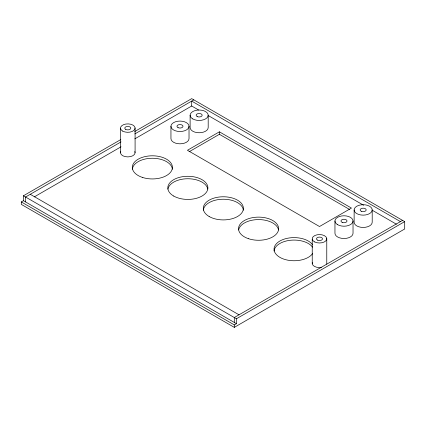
<?xml version="1.0" encoding="UTF-8"?>
<svg xmlns="http://www.w3.org/2000/svg" width="426" height="426" viewBox="0 0 426 426"><rect width="100%" height="100%" fill="white"/><g stroke="black" fill="none" stroke-linecap="round" stroke-linejoin="round"><path stroke-width="0.64" d="M23.43 195.784L236.43 318.76L236.43 323.675L23.43 200.705L23.43 195.784L120.819 139.558M134.648 131.57L191.7 98.635L404.7 221.611L404.7 228.986L234.3 327.365L21.3 204.389L21.3 201.935L23.43 200.705M121.037 141.89L25.56 197.014L25.56 201.935M134.824 133.929L193.83 99.865M34.288 196.892L121.037 146.81M134.824 138.849L191.7 106.01L198.601 109.999M219.39 131.836L187.44 150.282L319.5 226.525L351.45 208.08L219.39 131.836L219.39 134.296L349.73 209.544M189.149 151.752L219.39 134.296M402.57 220.38L234.3 317.53L234.3 322.445M236.43 318.76L404.7 221.611M21.3 201.935L234.3 324.905L236.43 323.675M400.44 221.611L191.7 101.095L191.7 106.01M208.378 115.638L363.639 205.279M372.265 210.258L396.414 224.204M30.267 194.293L239.007 314.809M372.202 209.927A9.037 5.218 0 0 1 358.644 214.443A9.037 5.218 0 0 1 358.644 205.407A9.037 5.218 0 0 1 372.202 209.927L372.202 222.223A9.037 5.218 0 0 1 363.165 227.441A9.037 5.218 0 0 1 354.128 222.223L354.128 209.927M353.032 220.993L353.032 233.288A9.037 5.218 0 0 1 343.995 238.507A9.037 5.218 0 0 1 334.958 233.288L334.958 220.993M326.769 238.443L326.769 263.039A7.29 4.207 0 0 1 326.667 264.136M312.231 239.108L312.231 263.705M234.3 324.905L234.3 327.365M208.192 115.233L208.192 127.534A9.037 5.218 0 0 1 199.155 132.752A9.037 5.218 0 0 1 190.118 127.534L190.118 115.233M189.022 126.304A9.037 5.218 0 0 1 175.464 130.819A9.037 5.218 0 0 1 175.464 121.783A9.037 5.218 0 0 1 189.022 126.304L189.022 138.599A9.037 5.218 0 0 1 179.985 143.818A9.037 5.218 0 0 1 170.948 138.599L170.948 126.304M135.09 128.029L135.09 152.625M120.51 128.167L120.51 152.764M312.604 253.614A20.049 11.571 0 0 1 281.879 258.364A20.049 11.571 0 0 1 281.879 240.003A20.049 11.571 0 0 1 312.604 244.753M132.353 169.223A20.049 11.571 0 0 1 152.375 158.254A20.049 11.571 0 0 1 172.392 169.223M167.924 189.107A20.049 11.571 0 0 1 187.861 178.739A20.049 11.571 0 0 1 207.797 189.107M203.324 210.199A20.049 11.571 0 0 1 223.346 199.23A20.049 11.571 0 0 1 243.363 210.199M238.661 229.944A20.049 11.571 0 0 1 258.598 219.582A20.049 11.571 0 0 1 278.535 229.944M274.062 251.042A20.049 11.571 0 0 1 290.686 240.237A20.049 11.571 0 0 1 312.604 247.213M134.808 151.539A7.29 4.207 0 0 1 127.917 156.901A7.29 4.207 0 0 1 120.728 151.672M321.332 267.443A7.29 4.207 0 0 1 312.333 262.608M142.348 177.392A20.049 11.571 0 0 0 172.418 167.37A20.049 11.571 0 0 0 142.348 157.343A20.049 11.571 0 0 0 142.348 177.392M173.686 196.04A20.049 11.571 0 0 0 207.222 190.853A20.049 11.571 0 0 0 182.669 176.678A20.049 11.571 0 0 0 173.686 196.04M209.171 216.525A20.049 11.571 0 0 0 242.708 211.339A20.049 11.571 0 0 0 218.155 197.163A20.049 11.571 0 0 0 209.171 216.525M248.571 238.72A20.049 11.571 0 0 0 278.641 228.693A20.049 11.571 0 0 0 248.571 218.671A20.049 11.571 0 0 0 248.571 238.72M192.765 118.923A9.037 5.218 0 0 0 207.883 116.586A9.037 5.218 0 0 0 196.817 110.196A9.037 5.218 0 0 0 192.765 118.923M197.568 116.713A3.014 1.741 0 0 0 202.164 115.292A3.014 1.741 0 0 0 197.733 113.699A3.014 1.741 0 0 0 197.568 116.713M178.079 127.651A3.014 1.741 0 0 0 182.956 126.586A3.014 1.741 0 0 0 178.92 124.674A3.014 1.741 0 0 0 178.079 127.651M361.658 211.429A3.014 1.741 0 0 0 366.179 209.927A3.014 1.741 0 0 0 361.658 208.42A3.014 1.741 0 0 0 361.658 211.429M337.605 224.683A9.037 5.218 0 0 0 352.723 222.345A9.037 5.218 0 0 0 341.657 215.955A9.037 5.218 0 0 0 337.605 224.683M342.488 222.5A3.014 1.741 0 0 0 347.009 220.993A3.014 1.741 0 0 0 342.488 219.486A3.014 1.741 0 0 0 342.488 222.5M314.766 241.979A7.29 4.207 0 0 0 326.667 239.54A7.29 4.207 0 0 0 317.061 234.811A7.29 4.207 0 0 0 314.766 241.979M317.37 240.056A3.014 1.741 0 0 0 322.407 239.274A3.014 1.741 0 0 0 318.723 237.144A3.014 1.741 0 0 0 317.37 240.056M122.731 131.123A7.29 4.207 0 0 0 134.872 129.121A7.29 4.207 0 0 0 125.798 124.051A7.29 4.207 0 0 0 122.731 131.123M125.67 129.376A3.014 1.741 0 0 0 130.707 128.599A3.014 1.741 0 0 0 127.023 126.469A3.014 1.741 0 0 0 125.67 129.376"/></g></svg>
